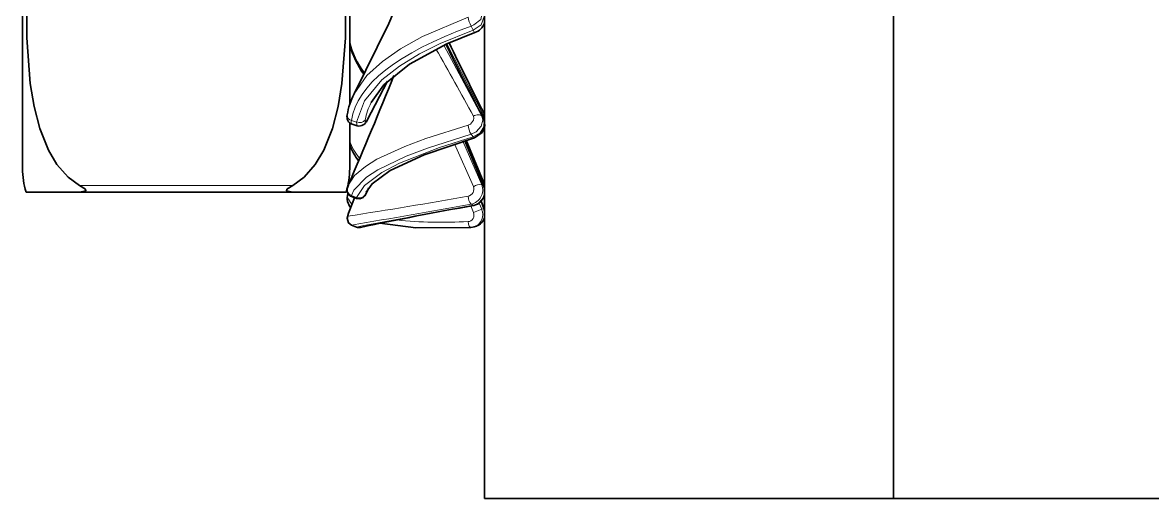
# Model space of a CAD drawing. Extents: x 291 to 834, y 188 to 661.
# Drawn here: x 417.31 to 425.6, y 289.08 to 292.58 of the extents above; entities that cross this region are included whole.
import ezdxf

# ---------------------------------------------------------------- set-up
doc = ezdxf.new("R2010")
doc.units = 0

msp = doc.modelspace()

# ---------------------------------------------------------------- linework, layer by layer
at = {"color": 7, "lineweight": 35, "ltscale": 0.097885}
msp.add_line((417.3121, 291.5038), (417.3121, 295.4192), dxfattribs=at)
at = {"color": 7, "lineweight": 35, "ltscale": 0.125}
for p, q in [((420.702, 289.0792), (420.702, 294.0792)), ((423.702, 289.0792), (423.702, 294.0792)), ((423.702, 289.0792), (423.702, 294.0792))]:
    msp.add_line(p, q, dxfattribs=at)
at = {"color": 7, "lineweight": 35, "ltscale": 0.016496}
msp.add_line((419.7121, 291.9732), (419.7121, 292.6331), dxfattribs=at)
at = {"color": 7, "lineweight": 35, "ltscale": 0.016846}
msp.add_line((420.702, 291.8971), (420.702, 292.571), dxfattribs=at)
at = {"color": 7, "lineweight": 35, "ltscale": 0.002294}
msp.add_line((420.702, 292.4792), (420.702, 292.571), dxfattribs=at)
msp.add_line((420.702, 292.4792), (420.702, 292.571), dxfattribs=at)
at = {"color": 7, "lineweight": 35, "ltscale": 0.002295}
msp.add_line((420.702, 292.4792), (420.702, 292.571), dxfattribs=at)
msp.add_line((420.702, 292.4792), (420.702, 292.571), dxfattribs=at)
at = {"color": 7, "lineweight": 13, "ltscale": 0.000822539}
msp.add_line((420.6172, 292.5197), (420.6032, 292.5494), dxfattribs=at)
at = {"color": 7, "lineweight": 13, "ltscale": 0.014736}
msp.add_line((420.4033, 292.4081), (420.6807, 291.888), dxfattribs=at)
at = {"color": 7, "lineweight": 13, "ltscale": 0.014786}
msp.add_line((420.6946, 291.8916), (420.4248, 292.4179), dxfattribs=at)
at = {"color": 7, "lineweight": 35, "ltscale": 0.008068}
msp.add_line((419.8401, 291.8573), (419.9894, 292.1435), dxfattribs=at)
at = {"color": 7, "lineweight": 13, "ltscale": 0.007749}
msp.add_line((419.8422, 291.8649), (419.9855, 292.1398), dxfattribs=at)
at = {"color": 7, "lineweight": 13, "ltscale": 0.000625283}
msp.add_line((420.6946, 291.8672), (420.6807, 291.888), dxfattribs=at)
at = {"color": 7, "lineweight": 13, "ltscale": 0.000350423}
msp.add_line((420.6946, 291.8916), (420.6882, 291.8791), dxfattribs=at)
at = {"color": 7, "lineweight": 35, "ltscale": 0.000414119}
msp.add_line((420.6958, 291.9128), (420.7019, 291.8974), dxfattribs=at)
at = {"color": 7, "lineweight": 35, "ltscale": 0.008369}
msp.add_line((419.7121, 291.5038), (419.7121, 291.8385), dxfattribs=at)
at = {"color": 7, "lineweight": 13, "ltscale": 0.000974945}
msp.add_line((419.7249, 291.8553), (419.7624, 291.8444), dxfattribs=at)
at = {"color": 7, "lineweight": 35, "ltscale": 0.00097462}
msp.add_line((419.7304, 291.8279), (419.7677, 291.8166), dxfattribs=at)
at = {"color": 7, "lineweight": 13, "ltscale": 0.000707746}
msp.add_line((419.7624, 291.8444), (419.7677, 291.8166), dxfattribs=at)
at = {"color": 7, "lineweight": 13, "ltscale": 0.000195992}
msp.add_line((419.8422, 291.8649), (419.8401, 291.8573), dxfattribs=at)
at = {"color": 7, "lineweight": 13, "ltscale": 0.000614158}
msp.add_line((420.6172, 291.7349), (420.6032, 291.7551), dxfattribs=at)
at = {"color": 7, "lineweight": 35, "ltscale": 0.010517}
msp.add_line((420.702, 291.3829), (420.702, 291.8036), dxfattribs=at)
at = {"color": 7, "lineweight": 13, "ltscale": 0.008553}
msp.add_line((420.4815, 291.6831), (420.6199, 291.3702), dxfattribs=at)
at = {"color": 7, "lineweight": 13, "ltscale": 0.008698}
msp.add_line((420.543, 291.7026), (420.6807, 291.3831), dxfattribs=at)
at = {"color": 7, "lineweight": 13, "ltscale": 0.009004}
msp.add_line((420.6946, 291.3743), (420.5552, 291.7064), dxfattribs=at)
at = {"color": 7, "lineweight": 35, "ltscale": 0.009093}
msp.add_line((420.5578, 291.7072), (420.6974, 291.3713), dxfattribs=at)
at = {"color": 7, "lineweight": 13, "ltscale": 0.008694}
msp.add_line((420.6946, 291.3872), (420.5599, 291.7078), dxfattribs=at)
at = {"color": 7, "lineweight": 35, "ltscale": 0.008484}
msp.add_line((420.5679, 291.7102), (420.6974, 291.3965), dxfattribs=at)
at = {"color": 7, "lineweight": 35, "ltscale": 0.000359481}
msp.add_line((420.702, 291.3829), (420.6974, 291.3965), dxfattribs=at)
at = {"color": 7, "lineweight": 35, "ltscale": 0.009785}
for p, q in [((417.3381, 291.3292), (417.7295, 291.3292)), ((419.2947, 291.3292), (419.6862, 291.3292))]:
    msp.add_line(p, q, dxfattribs=at)
at = {"color": 7, "lineweight": 13, "ltscale": 0.039131}
msp.add_line((417.7295, 291.3792), (419.2947, 291.3792), dxfattribs=at)
at = {"color": 7, "lineweight": 35, "ltscale": 0.039131}
msp.add_line((417.7295, 291.3292), (419.2947, 291.3292), dxfattribs=at)
at = {"color": 7, "lineweight": 35, "ltscale": 0.000627144}
msp.add_line((419.6951, 291.3605), (419.7035, 291.3842), dxfattribs=at)
at = {"color": 7, "lineweight": 13, "ltscale": 0.000408825}
msp.add_line((419.8268, 291.3142), (419.8324, 291.3296), dxfattribs=at)
at = {"color": 7, "lineweight": 35, "ltscale": 0.000469339}
msp.add_line((419.8418, 291.3401), (419.8492, 291.3574), dxfattribs=at)
at = {"color": 7, "lineweight": 13, "ltscale": 0.000406426}
msp.add_line((419.8422, 291.3416), (419.8486, 291.3565), dxfattribs=at)
at = {"color": 7, "lineweight": 13, "ltscale": 0.000411886}
msp.add_line((420.6946, 291.3743), (420.6807, 291.3831), dxfattribs=at)
at = {"color": 7, "lineweight": 13, "ltscale": 0.000102032}
msp.add_line((420.6974, 291.3713), (420.6946, 291.3743), dxfattribs=at)
at = {"color": 7, "lineweight": 35, "ltscale": 0.000363583}
msp.add_line((420.702, 291.3575), (420.6974, 291.3713), dxfattribs=at)
at = {"color": 7, "lineweight": 35, "ltscale": 0.002817}
msp.add_line((420.702, 291.1954), (420.702, 291.308), dxfattribs=at)
at = {"color": 7, "lineweight": 35, "ltscale": 0.002361}
msp.add_line((419.7472, 291.2879), (419.7121, 291.2002), dxfattribs=at)
at = {"color": 7, "lineweight": 13, "ltscale": 0.002361}
msp.add_line((419.7472, 291.2879), (419.7122, 291.2002), dxfattribs=at)
at = {"color": 7, "lineweight": 13, "ltscale": 0.000996051}
msp.add_line((419.7249, 291.3041), (419.7624, 291.2905), dxfattribs=at)
at = {"color": 7, "lineweight": 13, "ltscale": 0.000197217}
msp.add_line((419.7254, 291.2962), (419.7249, 291.3041), dxfattribs=at)
at = {"color": 7, "lineweight": 35, "ltscale": 0.000996192}
msp.add_line((419.7254, 291.2962), (419.7628, 291.2824), dxfattribs=at)
at = {"color": 7, "lineweight": 13, "ltscale": 0.000201699}
msp.add_line((419.7624, 291.2905), (419.7628, 291.2824), dxfattribs=at)
at = {"color": 7, "lineweight": 13, "ltscale": 0.001314}
msp.add_line((420.6, 291.228), (420.6199, 291.1794), dxfattribs=at)
at = {"color": 7, "lineweight": 13, "ltscale": 0.000404853}
msp.add_line((420.6172, 291.2329), (420.6032, 291.2411), dxfattribs=at)
at = {"color": 7, "lineweight": 13, "ltscale": 0.000118354}
msp.add_line((420.6218, 291.232), (420.6172, 291.2329), dxfattribs=at)
at = {"color": 7, "lineweight": 13, "ltscale": 0.001244}
msp.add_line((420.6621, 291.2495), (420.6807, 291.2034), dxfattribs=at)
at = {"color": 7, "lineweight": 13, "ltscale": 0.001404}
msp.add_line((420.6946, 291.2076), (420.674, 291.2598), dxfattribs=at)
at = {"color": 7, "lineweight": 35, "ltscale": 0.001439}
msp.add_line((420.6768, 291.2623), (420.6978, 291.2087), dxfattribs=at)
at = {"color": 7, "lineweight": 13, "ltscale": 0.001634}
msp.add_line((420.6807, 291.2034), (420.6199, 291.1794), dxfattribs=at)
at = {"color": 7, "lineweight": 13, "ltscale": 0.000363263}
msp.add_line((420.6946, 291.2076), (420.6807, 291.2034), dxfattribs=at)
at = {"color": 7, "lineweight": 13, "ltscale": 8.49368e-05}
msp.add_line((420.6978, 291.2087), (420.6946, 291.2076), dxfattribs=at)
at = {"color": 7, "lineweight": 35, "ltscale": 0.000348179}
msp.add_line((420.702, 291.1954), (420.6978, 291.2087), dxfattribs=at)
at = {"color": 7, "lineweight": 35, "ltscale": 0.051669}
msp.add_line((420.702, 289.0792), (420.702, 291.146), dxfattribs=at)
at = {"color": 7, "lineweight": 35, "ltscale": 0.001005}
msp.add_line((419.7246, 291.0875), (419.7621, 291.0728), dxfattribs=at)
at = {"color": 7, "lineweight": 13, "ltscale": 0.001006}
msp.add_line((419.7249, 291.0876), (419.7624, 291.0729), dxfattribs=at)
at = {"color": 7, "lineweight": 35, "ltscale": 0.000674667}
msp.add_line((420.6277, 291.0742), (420.6013, 291.0691), dxfattribs=at)
at = {"color": 7, "lineweight": 35, "ltscale": 0.000395483}
msp.add_line((420.6414, 291.079), (420.6265, 291.0738), dxfattribs=at)
at = {"color": 7, "lineweight": 35, "ltscale": 0.075}
for p, q in [((423.702, 289.0792), (420.702, 289.0792)), ((426.702, 289.0792), (423.702, 289.0792))]:
    msp.add_line(p, q, dxfattribs=at)
at = {"color": 7, "lineweight": 35}
for points in [[(417.7295, 291.3792), (417.6464, 291.4401), (417.5645, 291.5331), (417.5017, 291.6378), (417.438, 291.7959), (417.396, 291.9591), (417.3687, 292.1268), (417.3426, 292.4624), (417.3447, 292.9943), (417.3782, 293.3494), (417.4135, 293.5263), (417.4987, 293.7645), (417.5644, 293.8752), (417.6379, 293.9604), (417.7295, 294.0292)], [(419.2947, 291.3792), (419.3778, 291.4401), (419.4597, 291.5331), (419.5225, 291.6378), (419.5862, 291.7959), (419.6282, 291.9591), (419.6556, 292.1268), (419.6817, 292.4624), (419.6796, 292.9943), (419.6461, 293.3494), (419.6107, 293.5263), (419.5256, 293.7645), (419.4598, 293.8752), (419.3863, 293.9604), (419.2947, 294.0292)], [(419.7445, 292.0506), (420.0002, 292.5684), (420.1145, 292.8423), (420.1548, 292.9803)], [(419.8691, 291.9869), (419.963, 292.1168), (420.1502, 292.27), (420.4261, 292.4185), (420.6302, 292.5017)], [(420.6269, 291.728), (420.6838, 291.7669), (420.7046, 291.8182), (420.6957, 291.8654)], [(419.8324, 291.3296), (419.877, 291.391), (420.0089, 291.4871), (420.2593, 291.6042), (420.6269, 291.728)], [(417.7295, 291.3792), (417.7727, 291.3504), (417.7752, 291.3386), (417.7295, 291.3292)], [(419.2947, 291.3792), (419.2515, 291.3504), (419.249, 291.3386), (419.2947, 291.3292)], [(419.8418, 291.3401), (419.8233, 291.3032), (419.812, 291.2906), (419.7862, 291.2797), (419.7628, 291.2824)], [(419.7246, 291.0875), (419.7036, 291.1031), (419.6927, 291.1385), (419.7025, 291.1754), (419.7121, 291.2002)], [(420.6013, 291.0691), (420.1963, 291.0673), (419.934, 291.1004)]]:
    msp.add_lwpolyline(points, dxfattribs=at)
at = {"color": 7, "lineweight": 13}
for points in [[(420.6852, 292.6499), (420.6734, 292.5979), (420.6224, 292.5576), (420.6032, 292.5494)], [(420.5808, 292.6153), (420.2466, 292.4731), (420.0849, 292.3833), (419.9518, 292.2902), (419.8387, 292.185), (419.7445, 292.0506)], [(420.6172, 292.5197), (420.6776, 292.5572), (420.6989, 292.62)], [(419.7624, 291.8444), (419.8204, 291.9993), (419.9487, 292.1539), (420.0776, 292.2558), (420.2232, 292.3448), (420.3761, 292.4211), (420.6172, 292.5197)], [(420.6199, 291.8877), (420.6238, 291.8733), (420.6214, 291.8579), (420.5992, 291.8299), (420.5808, 291.8211)], [(420.6807, 291.888), (420.6882, 291.859), (420.6765, 291.8129), (420.6396, 291.7725), (420.6032, 291.7551)], [(420.5808, 291.8211), (420.2703, 291.7231), (420.117, 291.6657), (419.912, 291.5704), (419.827, 291.5179), (419.7484, 291.4509), (419.7035, 291.3842)], [(419.8268, 291.861), (419.8264, 291.8516), (419.8269, 291.8497), (419.8282, 291.8485), (419.8293, 291.8484), (419.831, 291.8492), (419.8351, 291.8534), (419.8422, 291.8649)], [(420.6172, 291.7349), (420.6683, 291.7644), (420.6975, 291.8092), (420.6992, 291.8556), (420.6946, 291.8672)], [(420.6032, 291.7551), (420.2836, 291.6532), (420.1264, 291.5932), (419.9198, 291.4941), (419.8365, 291.4399), (419.7425, 291.3432), (419.7249, 291.3041)], [(419.7624, 291.2905), (419.8201, 291.3785), (419.9476, 291.4735), (420.0775, 291.5414), (420.372, 291.6576), (420.6172, 291.7349)], [(419.8268, 291.3142), (419.8262, 291.3117), (419.8263, 291.3107), (419.8275, 291.3118), (419.8303, 291.3163), (419.8422, 291.3416)]]:
    msp.add_lwpolyline(points, dxfattribs=at)
for centre, radius, start, end in [((420.8556, 292.673), 0.281, 191.85774, 206.08482), ((420.6491, 292.5273), 0.0322, 193.44657, 233.61993), ((420.3487, 292.593), 0.655, 193.63977, 216.5055), ((453.3139, 308.8419), 36.7716, 206.53584, 207.49196), ((406.2975, 284.2205), 16.2454, 28.16166, 30.15128), ((420.2492, 291.7889), 0.4285, 152.48498, 170.31219), ((419.7345, 291.8961), 0.0413, 179.00552, 256.75253), ((420.6742, 291.9037), 0.0236, 329.38237, 22.86216), ((420.6422, 291.8627), 0.0598, 355.87175, 28.82637), ((419.7527, 291.8447), 0.0288, 159.14591, 216.973), ((419.7852, 291.8936), 0.0537, 245.07192, 321.8783), ((420.7444, 291.839), 0.1645, 186.21674, 210.70094), ((420.6284, 291.7396), 0.0119, 202.43909, 262.80721), ((420.0845, 291.8332), 0.3934, 198.78088, 220.49154), ((420.6878, 291.3947), 0.00995, 312.69295, 11.08673), ((419.7409, 291.3489), 0.0473, 159.14965, 250.40726), ((419.7579, 291.2986), 0.0615, 161.16725, 185.86322), ((419.7828, 291.3356), 0.0493, 245.65756, 334.09388), ((420.5711, 291.3511), 0.0527, 280.61001, 21.32334), ((420.5821, 291.3449), 0.1061, 281.50012, 21.17001), ((420.5957, 291.3367), 0.1061, 281.67414, 20.79896), ((420.6701, 291.2953), 0.0894, 83.15167, 123.87426), ((420.6068, 291.3503), 0.0953, 4.96545, 22.80744), ((419.7388, 291.2749), 0.0453, 157.37991, 197.34731), ((413.5291, 331.0345), 40.356, 278.79131, 280.06339), ((419.8219, 291.333), 0.1315, 198.03165, 224.63754), ((406.8695, 367.1427), 77.134, 279.593859, 280.256141), ((434.0905, 216.8723), 75.5713, 100.269957, 100.929289), ((420.6725, 291.2987), 0.091, 179.58845, 219.70249), ((419.7436, 291.1341), 0.0502, 158.51365, 248.11443), ((419.8579, 291.1221), 0.1646, 151.81953, 169.30275), ((420.5772, 291.1592), 0.0468, 274.43183, 25.2675), ((420.5916, 291.1636), 0.097, 292.03622, 24.0707), ((420.6053, 291.1683), 0.0969, 292.01515, 23.70315), ((419.7807, 291.1188), 0.0495, 248.23855, 282.15355), ((420.3889, 294.3632), 3.2555, 264.14599, 273.37761)]:
    msp.add_arc(centre, radius, start, end, dxfattribs=at)
at = {"color": 7, "lineweight": 35}
for centre, radius, start, end in [((420.5951, 292.6111), 0.1145, 287.84096, 339.11743), ((420.3505, 292.5834), 0.6604, 194.84689, 216.16022), ((436.3776, 300.1071), 17.7153, 205.73344, 207.72451), ((434.5929, 299.1035), 15.6469, 205.26309, 207.35826), ((384.7402, 306.4066), 38.0536, 336.74854, 338.05547), ((420.1961, 291.8162), 0.5088, 152.56845, 170.88284), ((419.7493, 291.8815), 0.0571, 164.55483, 250.56667), ((419.7806, 291.8764), 0.0616, 257.85735, 342.27925), ((420.0965, 291.8152), 0.4083, 199.73473, 218.69328), ((417.9126, 291.5038), 0.6005, 180.00442, 196.90527), ((419.1116, 291.5038), 0.6005, 343.09473, 359.99559), ((419.7441, 291.3442), 0.0516, 161.62308, 248.66491), ((419.7957, 291.2841), 0.103, 159.76848, 192.76567), ((420.602, 291.3328), 0.1029, 281.12108, 346.37451), ((419.8498, 291.3109), 0.1621, 197.7704, 215.743), ((425.3633, 264.5234), 27.1257, 100.06658, 101.85406), ((420.6093, 291.1687), 0.0953, 288.95544, 346.22871), ((419.7805, 291.1201), 0.0508, 248.68175, 278.4245)]:
    msp.add_arc(centre, radius, start, end, dxfattribs=at)
at = {"color": 7, "lineweight": 13}
for centre, major_axis, ratio, start_param, end_param in [((743.307, 249.9599), (323.5838, -41.8831), 0.036032, 3.072343, 3.140539), ((420.6375, 291.8629), (0.0443, 0.0233), 0.604041, 0.06661, 1.651015), ((420.5989, 291.119), (0.0023, -0.05), 0.370729, 4.819521, 6.387614)]:
    msp.add_ellipse(centre, major_axis=major_axis, ratio=ratio, start_param=start_param, end_param=end_param, dxfattribs=at)

doc.saveas('drawing.dxf')
